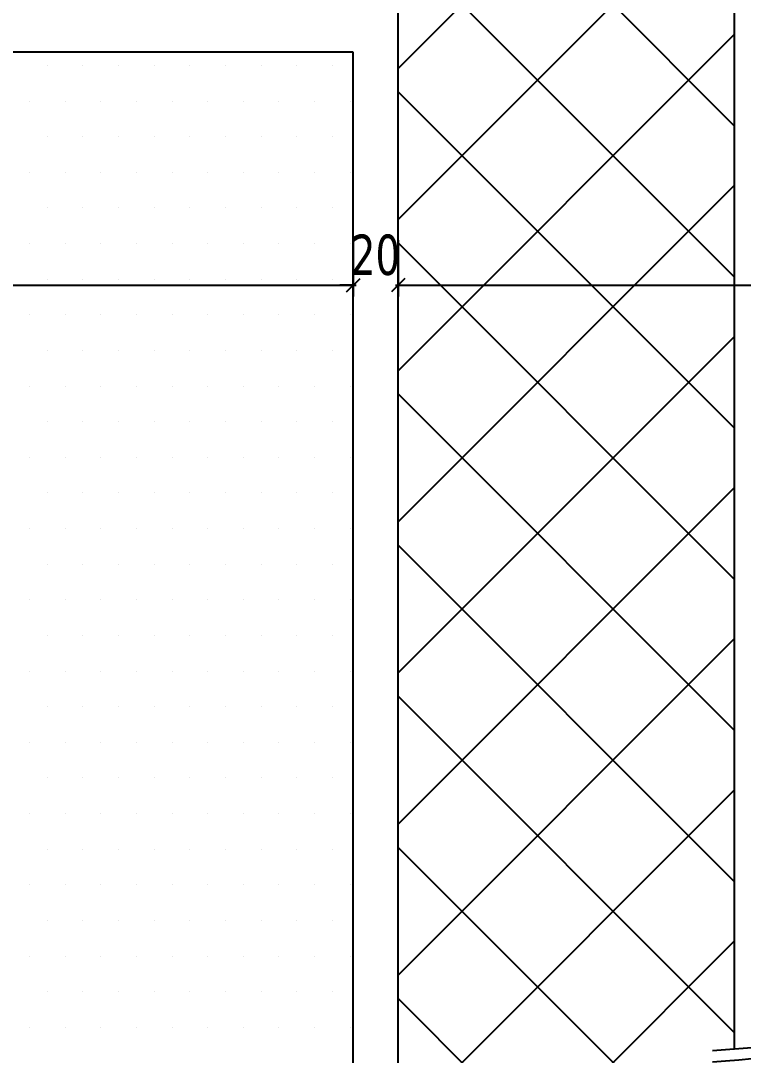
# Model space of a CAD drawing. Header units: millimetres. Extents: x 43168.9 to 43194.6, y -25545.1 to -25543.4.
# Drawn here: x 43179.0512 to 43179.1157, y -25544.0003 to -25543.9081 of the extents above; entities that cross this region are included whole.
import ezdxf

# ---------------------------------------------------------------- set-up
doc = ezdxf.new("R2010")
doc.units = ezdxf.units.MM
doc.header["$LTSCALE"] = 200
for name, color, linetype in [('gor-1_sgh', 232, 'Continuous'), ('gor-2_sgh', 161, 'Continuous'), ('olcuic_sgh', 183, 'Continuous'), ('tarama-zemin_sgh', 197, 'Continuous')]:
    doc.layers.add(name, color=color, linetype=linetype)
doc.styles.add('dim', font='VERDANA.TTF', dxfattribs={"width": 0.7})

msp = doc.modelspace()

# ---------------------------------------------------------------- linework, layer by layer
at = {"color": 0, "linetype": 'ByBlock', "lineweight": -2}
for p, q in [((43179.08027904171, -25543.93228039974), (43179.08147904171, -25543.93108039974)), ((43179.08027904171, -25543.93228039974), (43179.08147904171, -25543.93108039974)), ((43179.08547904171, -25543.93108039974), (43179.0842790417, -25543.93228039974)), ((43179.08547904171, -25543.93108039974), (43179.0842790417, -25543.93228039974))]:
    msp.add_line(p, q, dxfattribs=at)
at = {"layer": 'gor-1_sgh'}
msp.add_line((43179.11487904171, -25543.9997441262), (43179.11487904171, -25543.80391939969), dxfattribs=at)
at = {"layer": 'gor-2_sgh'}
for p, q in [((43179.08487904171, -25544.04591015457), (43179.08487904171, -25543.90691015457)), ((43179.08087904171, -25543.91091015457), (43178.9458790417, -25543.91091015457)), ((43179.08087904171, -25544.04591015457), (43179.08087904171, -25543.91091015457))]:
    msp.add_line(p, q, dxfattribs=at)
for centre in [(43179.09883538369, -25543.79781500511), (43179.09883538369, -25543.79881500511)]:
    msp.add_arc(centre, 0.2025654681940385, 273.9790460808341, 284.6531731295539, dxfattribs=at)
at = {"layer": 'olcuic_sgh'}
for p, q in [((43179.08087904171, -25543.92768039974), (43179.08087904171, -25543.93268039974)), ((43179.08487904171, -25543.92768039974), (43179.08487904171, -25543.93268039974)), ((43179.08487904171, -25543.92768039974), (43179.08487904171, -25543.93268039974)), ((43179.08087904171, -25543.93568039974), (43179.08087904171, -25543.93068039974)), ((43178.81062904171, -25543.93168039974), (43179.0811290417, -25543.93168039974)), ((43179.08087904171, -25543.93168039974), (43179.07967904171, -25543.93168039974)), ((43179.0846290417, -25543.93168039974), (43179.27612959124, -25543.93168039974)), ((43179.08487904171, -25543.93168039974), (43179.08607904171, -25543.93168039974))]:
    msp.add_line(p, q, dxfattribs=at)
at = {"layer": 'tarama-zemin_sgh'}
for p, q in [((43179.11487904171, -25543.93096255673), (43178.98783588467, -25543.80391939969)), ((43179.11487904171, -25543.91749217255), (43179.00130626884, -25543.80391939969)), ((43179.08487904171, -25543.91236135281), (43179.11487904171, -25543.8823613528)), ((43179.08487904171, -25543.92583173699), (43179.11487904171, -25543.89583173699)), ((43179.08487904171, -25543.93930212117), (43179.11487904171, -25543.90930212117)), ((43179.05359999902, -25543.91210000002), (43179.05359999902, -25543.91210000002)), ((43179.05677499903, -25543.91210000002), (43179.05677499903, -25543.91210000002)), ((43179.05994999903, -25543.91210000002), (43179.05994999903, -25543.91210000002)), ((43179.06312499903, -25543.91210000002), (43179.06312499903, -25543.91210000002)), ((43179.06629999902, -25543.91210000002), (43179.06629999902, -25543.91210000002)), ((43179.06947499903, -25543.91210000002), (43179.06947499903, -25543.91210000002)), ((43179.07264999903, -25543.91210000002), (43179.07264999903, -25543.91210000002)), ((43179.07582499902, -25543.91210000002), (43179.07582499902, -25543.91210000002)), ((43179.07899999902, -25543.91210000002), (43179.07899999902, -25543.91210000002)), ((43179.11487904171, -25543.94443294091), (43179.08487904171, -25543.91443294091)), ((43179.05201249903, -25543.91527500002), (43179.05201249903, -25543.91527500002)), ((43179.05518749903, -25543.91527500002), (43179.05518749903, -25543.91527500002)), ((43179.05836249902, -25543.91527500002), (43179.05836249902, -25543.91527500002)), ((43179.06153749902, -25543.91527500002), (43179.06153749902, -25543.91527500002)), ((43179.06471249903, -25543.91527500002), (43179.06471249903, -25543.91527500002)), ((43179.06788749903, -25543.91527500002), (43179.06788749903, -25543.91527500002)), ((43179.07106249902, -25543.91527500002), (43179.07106249902, -25543.91527500002)), ((43179.07423749903, -25543.91527500002), (43179.07423749903, -25543.91527500002)), ((43179.07741249903, -25543.91527500002), (43179.07741249903, -25543.91527500002)), ((43179.08058749903, -25543.91527500002), (43179.08058749903, -25543.91527500002)), ((43179.05359999902, -25543.91845000002), (43179.05359999902, -25543.91845000002)), ((43179.05677499903, -25543.91845000002), (43179.05677499903, -25543.91845000002)), ((43179.05994999903, -25543.91845000002), (43179.05994999903, -25543.91845000002)), ((43179.06312499903, -25543.91845000002), (43179.06312499903, -25543.91845000002)), ((43179.06629999902, -25543.91845000002), (43179.06629999902, -25543.91845000002)), ((43179.06947499903, -25543.91845000002), (43179.06947499903, -25543.91845000002)), ((43179.07264999903, -25543.91845000002), (43179.07264999903, -25543.91845000002)), ((43179.07582499902, -25543.91845000002), (43179.07582499902, -25543.91845000002)), ((43179.07899999902, -25543.91845000002), (43179.07899999902, -25543.91845000002)), ((43179.05201249903, -25543.92162500002), (43179.05201249903, -25543.92162500002)), ((43179.05518749903, -25543.92162500002), (43179.05518749903, -25543.92162500002)), ((43179.05836249902, -25543.92162500002), (43179.05836249902, -25543.92162500002)), ((43179.06153749902, -25543.92162500002), (43179.06153749902, -25543.92162500002)), ((43179.06471249903, -25543.92162500002), (43179.06471249903, -25543.92162500002)), ((43179.06788749903, -25543.92162500002), (43179.06788749903, -25543.92162500002)), ((43179.07106249902, -25543.92162500002), (43179.07106249902, -25543.92162500002)), ((43179.07423749903, -25543.92162500002), (43179.07423749903, -25543.92162500002)), ((43179.07741249903, -25543.92162500002), (43179.07741249903, -25543.92162500002)), ((43179.08058749903, -25543.92162500002), (43179.08058749903, -25543.92162500002)), ((43179.08487904171, -25543.95277250535), (43179.11487904171, -25543.92277250535)), ((43179.05359999902, -25543.92480000002), (43179.05359999902, -25543.92480000002)), ((43179.05677499903, -25543.92480000002), (43179.05677499903, -25543.92480000002)), ((43179.05994999903, -25543.92480000002), (43179.05994999903, -25543.92480000002)), ((43179.06312499903, -25543.92480000002), (43179.06312499903, -25543.92480000002)), ((43179.06629999902, -25543.92480000002), (43179.06629999902, -25543.92480000002)), ((43179.06947499903, -25543.92480000002), (43179.06947499903, -25543.92480000002)), ((43179.07264999903, -25543.92480000002), (43179.07264999903, -25543.92480000002)), ((43179.07582499902, -25543.92480000002), (43179.07582499902, -25543.92480000002)), ((43179.07899999902, -25543.92480000002), (43179.07899999902, -25543.92480000002)), ((43179.05201249903, -25543.92797500002), (43179.05201249903, -25543.92797500002)), ((43179.05518749903, -25543.92797500002), (43179.05518749903, -25543.92797500002)), ((43179.05836249902, -25543.92797500002), (43179.05836249902, -25543.92797500002)), ((43179.06153749902, -25543.92797500002), (43179.06153749902, -25543.92797500002)), ((43179.06471249903, -25543.92797500002), (43179.06471249903, -25543.92797500002)), ((43179.06788749903, -25543.92797500002), (43179.06788749903, -25543.92797500002)), ((43179.07106249902, -25543.92797500002), (43179.07106249902, -25543.92797500002)), ((43179.07423749903, -25543.92797500002), (43179.07423749903, -25543.92797500002)), ((43179.07741249903, -25543.92797500002), (43179.07741249903, -25543.92797500002)), ((43179.08058749903, -25543.92797500002), (43179.08058749903, -25543.92797500002)), ((43179.11487904171, -25543.95790332509), (43179.08487904171, -25543.92790332509)), ((43179.05359999902, -25543.93115000002), (43179.05359999902, -25543.93115000002)), ((43179.05677499903, -25543.93115000002), (43179.05677499903, -25543.93115000002)), ((43179.05994999903, -25543.93115000002), (43179.05994999903, -25543.93115000002)), ((43179.06312499903, -25543.93115000002), (43179.06312499903, -25543.93115000002)), ((43179.06629999902, -25543.93115000002), (43179.06629999902, -25543.93115000002)), ((43179.06947499903, -25543.93115000002), (43179.06947499903, -25543.93115000002)), ((43179.07264999903, -25543.93115000002), (43179.07264999903, -25543.93115000002)), ((43179.07582499902, -25543.93115000002), (43179.07582499902, -25543.93115000002)), ((43179.07899999902, -25543.93115000002), (43179.07899999902, -25543.93115000002)), ((43179.05201249903, -25543.93432500002), (43179.05201249903, -25543.93432500002)), ((43179.05518749903, -25543.93432500002), (43179.05518749903, -25543.93432500002)), ((43179.05836249902, -25543.93432500002), (43179.05836249902, -25543.93432500002)), ((43179.06153749902, -25543.93432500002), (43179.06153749902, -25543.93432500002)), ((43179.06471249903, -25543.93432500002), (43179.06471249903, -25543.93432500002)), ((43179.06788749903, -25543.93432500002), (43179.06788749903, -25543.93432500002)), ((43179.07106249902, -25543.93432500002), (43179.07106249902, -25543.93432500002)), ((43179.07423749903, -25543.93432500002), (43179.07423749903, -25543.93432500002)), ((43179.07741249903, -25543.93432500002), (43179.07741249903, -25543.93432500002)), ((43179.08058749903, -25543.93432500002), (43179.08058749903, -25543.93432500002)), ((43179.08487904171, -25543.96624288953), (43179.11487904171, -25543.93624288953)), ((43179.05359999902, -25543.93750000002), (43179.05359999902, -25543.93750000002)), ((43179.05677499903, -25543.93750000002), (43179.05677499903, -25543.93750000002)), ((43179.05994999903, -25543.93750000002), (43179.05994999903, -25543.93750000002)), ((43179.06312499903, -25543.93750000002), (43179.06312499903, -25543.93750000002)), ((43179.06629999902, -25543.93750000002), (43179.06629999902, -25543.93750000002)), ((43179.06947499903, -25543.93750000002), (43179.06947499903, -25543.93750000002)), ((43179.07264999903, -25543.93750000002), (43179.07264999903, -25543.93750000002)), ((43179.07582499902, -25543.93750000002), (43179.07582499902, -25543.93750000002)), ((43179.07899999902, -25543.93750000002), (43179.07899999902, -25543.93750000002)), ((43179.05201249903, -25543.94067500002), (43179.05201249903, -25543.94067500002)), ((43179.05518749903, -25543.94067500002), (43179.05518749903, -25543.94067500002)), ((43179.05836249902, -25543.94067500002), (43179.05836249902, -25543.94067500002)), ((43179.06153749902, -25543.94067500002), (43179.06153749902, -25543.94067500002)), ((43179.06471249903, -25543.94067500002), (43179.06471249903, -25543.94067500002)), ((43179.06788749903, -25543.94067500002), (43179.06788749903, -25543.94067500002)), ((43179.07106249902, -25543.94067500002), (43179.07106249902, -25543.94067500002)), ((43179.07423749903, -25543.94067500002), (43179.07423749903, -25543.94067500002)), ((43179.07741249903, -25543.94067500002), (43179.07741249903, -25543.94067500002)), ((43179.08058749903, -25543.94067500002), (43179.08058749903, -25543.94067500002)), ((43179.11487904171, -25543.97137370927), (43179.08487904171, -25543.94137370927)), ((43179.05359999902, -25543.94385000002), (43179.05359999902, -25543.94385000002)), ((43179.05677499903, -25543.94385000002), (43179.05677499903, -25543.94385000002)), ((43179.05994999903, -25543.94385000002), (43179.05994999903, -25543.94385000002)), ((43179.06312499903, -25543.94385000002), (43179.06312499903, -25543.94385000002)), ((43179.06629999902, -25543.94385000002), (43179.06629999902, -25543.94385000002)), ((43179.06947499903, -25543.94385000002), (43179.06947499903, -25543.94385000002)), ((43179.07264999903, -25543.94385000002), (43179.07264999903, -25543.94385000002)), ((43179.07582499902, -25543.94385000002), (43179.07582499902, -25543.94385000002)), ((43179.07899999902, -25543.94385000002), (43179.07899999902, -25543.94385000002)), ((43179.05201249903, -25543.94702500002), (43179.05201249903, -25543.94702500002)), ((43179.05518749903, -25543.94702500002), (43179.05518749903, -25543.94702500002)), ((43179.05836249902, -25543.94702500002), (43179.05836249902, -25543.94702500002)), ((43179.06153749902, -25543.94702500002), (43179.06153749902, -25543.94702500002)), ((43179.06471249903, -25543.94702500002), (43179.06471249903, -25543.94702500002)), ((43179.06788749903, -25543.94702500002), (43179.06788749903, -25543.94702500002)), ((43179.07106249902, -25543.94702500002), (43179.07106249902, -25543.94702500002)), ((43179.07423749903, -25543.94702500002), (43179.07423749903, -25543.94702500002)), ((43179.07741249903, -25543.94702500002), (43179.07741249903, -25543.94702500002)), ((43179.08058749903, -25543.94702500002), (43179.08058749903, -25543.94702500002)), ((43179.05359999902, -25543.95020000002), (43179.05359999902, -25543.95020000002)), ((43179.05677499903, -25543.95020000002), (43179.05677499903, -25543.95020000002)), ((43179.05994999903, -25543.95020000002), (43179.05994999903, -25543.95020000002)), ((43179.06312499903, -25543.95020000002), (43179.06312499903, -25543.95020000002)), ((43179.06629999902, -25543.95020000002), (43179.06629999902, -25543.95020000002)), ((43179.06947499903, -25543.95020000002), (43179.06947499903, -25543.95020000002)), ((43179.07264999903, -25543.95020000002), (43179.07264999903, -25543.95020000002)), ((43179.07582499902, -25543.95020000002), (43179.07582499902, -25543.95020000002)), ((43179.07899999902, -25543.95020000002), (43179.07899999902, -25543.95020000002)), ((43179.08487904171, -25543.97971327371), (43179.11487904171, -25543.94971327371)), ((43179.05201249903, -25543.95337500002), (43179.05201249903, -25543.95337500002)), ((43179.05518749903, -25543.95337500002), (43179.05518749903, -25543.95337500002)), ((43179.05836249902, -25543.95337500002), (43179.05836249902, -25543.95337500002)), ((43179.06153749902, -25543.95337500002), (43179.06153749902, -25543.95337500002)), ((43179.06471249903, -25543.95337500002), (43179.06471249903, -25543.95337500002)), ((43179.06788749903, -25543.95337500002), (43179.06788749903, -25543.95337500002)), ((43179.07106249902, -25543.95337500002), (43179.07106249902, -25543.95337500002)), ((43179.07423749903, -25543.95337500002), (43179.07423749903, -25543.95337500002)), ((43179.07741249903, -25543.95337500002), (43179.07741249903, -25543.95337500002)), ((43179.08058749903, -25543.95337500002), (43179.08058749903, -25543.95337500002)), ((43179.11487904171, -25543.98484409345), (43179.08487904171, -25543.95484409345)), ((43179.05359999902, -25543.95655000002), (43179.05359999902, -25543.95655000002)), ((43179.05677499903, -25543.95655000002), (43179.05677499903, -25543.95655000002)), ((43179.05994999903, -25543.95655000002), (43179.05994999903, -25543.95655000002)), ((43179.06312499903, -25543.95655000002), (43179.06312499903, -25543.95655000002)), ((43179.06629999902, -25543.95655000002), (43179.06629999902, -25543.95655000002)), ((43179.06947499903, -25543.95655000002), (43179.06947499903, -25543.95655000002)), ((43179.07264999903, -25543.95655000002), (43179.07264999903, -25543.95655000002)), ((43179.07582499902, -25543.95655000002), (43179.07582499902, -25543.95655000002)), ((43179.07899999902, -25543.95655000002), (43179.07899999902, -25543.95655000002)), ((43179.05201249903, -25543.95972500002), (43179.05201249903, -25543.95972500002)), ((43179.05518749903, -25543.95972500002), (43179.05518749903, -25543.95972500002)), ((43179.05836249902, -25543.95972500002), (43179.05836249902, -25543.95972500002)), ((43179.06153749902, -25543.95972500002), (43179.06153749902, -25543.95972500002)), ((43179.06471249903, -25543.95972500002), (43179.06471249903, -25543.95972500002)), ((43179.06788749903, -25543.95972500002), (43179.06788749903, -25543.95972500002)), ((43179.07106249902, -25543.95972500002), (43179.07106249902, -25543.95972500002)), ((43179.07423749903, -25543.95972500002), (43179.07423749903, -25543.95972500002)), ((43179.07741249903, -25543.95972500002), (43179.07741249903, -25543.95972500002)), ((43179.08058749903, -25543.95972500002), (43179.08058749903, -25543.95972500002)), ((43179.05359999902, -25543.96290000002), (43179.05359999902, -25543.96290000002)), ((43179.05677499903, -25543.96290000002), (43179.05677499903, -25543.96290000002)), ((43179.05994999903, -25543.96290000002), (43179.05994999903, -25543.96290000002)), ((43179.06312499903, -25543.96290000002), (43179.06312499903, -25543.96290000002)), ((43179.06629999902, -25543.96290000002), (43179.06629999902, -25543.96290000002)), ((43179.06947499903, -25543.96290000002), (43179.06947499903, -25543.96290000002)), ((43179.07264999903, -25543.96290000002), (43179.07264999903, -25543.96290000002)), ((43179.07582499902, -25543.96290000002), (43179.07582499902, -25543.96290000002)), ((43179.07899999902, -25543.96290000002), (43179.07899999902, -25543.96290000002)), ((43179.08487904171, -25543.99318365789), (43179.11487904171, -25543.9631836579)), ((43179.05201249903, -25543.96607500002), (43179.05201249903, -25543.96607500002)), ((43179.05518749903, -25543.96607500002), (43179.05518749903, -25543.96607500002)), ((43179.05836249902, -25543.96607500002), (43179.05836249902, -25543.96607500002)), ((43179.06153749902, -25543.96607500002), (43179.06153749902, -25543.96607500002)), ((43179.06471249903, -25543.96607500002), (43179.06471249903, -25543.96607500002)), ((43179.06788749903, -25543.96607500002), (43179.06788749903, -25543.96607500002)), ((43179.07106249902, -25543.96607500002), (43179.07106249902, -25543.96607500002)), ((43179.07423749903, -25543.96607500002), (43179.07423749903, -25543.96607500002)), ((43179.07741249903, -25543.96607500002), (43179.07741249903, -25543.96607500002)), ((43179.08058749903, -25543.96607500002), (43179.08058749903, -25543.96607500002)), ((43179.11487904171, -25543.99831447763), (43179.08487904171, -25543.96831447764)), ((43179.05359999902, -25543.96925000002), (43179.05359999902, -25543.96925000002)), ((43179.05677499903, -25543.96925000002), (43179.05677499903, -25543.96925000002)), ((43179.05994999903, -25543.96925000002), (43179.05994999903, -25543.96925000002)), ((43179.06312499903, -25543.96925000002), (43179.06312499903, -25543.96925000002)), ((43179.06629999902, -25543.96925000002), (43179.06629999902, -25543.96925000002)), ((43179.06947499903, -25543.96925000002), (43179.06947499903, -25543.96925000002)), ((43179.07264999903, -25543.96925000002), (43179.07264999903, -25543.96925000002)), ((43179.07582499902, -25543.96925000002), (43179.07582499902, -25543.96925000002)), ((43179.07899999902, -25543.96925000002), (43179.07899999902, -25543.96925000002)), ((43179.05201249903, -25543.97242500002), (43179.05201249903, -25543.97242500002)), ((43179.05518749903, -25543.97242500002), (43179.05518749903, -25543.97242500002)), ((43179.05836249902, -25543.97242500002), (43179.05836249902, -25543.97242500002)), ((43179.06153749902, -25543.97242500002), (43179.06153749902, -25543.97242500002)), ((43179.06471249903, -25543.97242500002), (43179.06471249903, -25543.97242500002)), ((43179.06788749903, -25543.97242500002), (43179.06788749903, -25543.97242500002)), ((43179.07106249902, -25543.97242500002), (43179.07106249902, -25543.97242500002)), ((43179.07423749903, -25543.97242500002), (43179.07423749903, -25543.97242500002)), ((43179.07741249903, -25543.97242500002), (43179.07741249903, -25543.97242500002)), ((43179.08058749903, -25543.97242500002), (43179.08058749903, -25543.97242500002)), ((43179.05359999902, -25543.97560000002), (43179.05359999902, -25543.97560000002)), ((43179.05677499903, -25543.97560000002), (43179.05677499903, -25543.97560000002)), ((43179.05994999903, -25543.97560000002), (43179.05994999903, -25543.97560000002)), ((43179.06312499903, -25543.97560000002), (43179.06312499903, -25543.97560000002)), ((43179.06629999902, -25543.97560000002), (43179.06629999902, -25543.97560000002)), ((43179.06947499903, -25543.97560000002), (43179.06947499903, -25543.97560000002)), ((43179.07264999903, -25543.97560000002), (43179.07264999903, -25543.97560000002)), ((43179.07582499902, -25543.97560000002), (43179.07582499902, -25543.97560000002)), ((43179.07899999902, -25543.97560000002), (43179.07899999902, -25543.97560000002)), ((43179.08487904171, -25544.00665404208), (43179.11487904171, -25543.97665404208)), ((43179.05201249903, -25543.97877500002), (43179.05201249903, -25543.97877500002)), ((43179.05518749903, -25543.97877500002), (43179.05518749903, -25543.97877500002)), ((43179.05836249902, -25543.97877500002), (43179.05836249902, -25543.97877500002)), ((43179.06153749902, -25543.97877500002), (43179.06153749902, -25543.97877500002)), ((43179.06471249903, -25543.97877500002), (43179.06471249903, -25543.97877500002)), ((43179.06788749903, -25543.97877500002), (43179.06788749903, -25543.97877500002)), ((43179.07106249902, -25543.97877500002), (43179.07106249902, -25543.97877500002)), ((43179.07423749903, -25543.97877500002), (43179.07423749903, -25543.97877500002)), ((43179.07741249903, -25543.97877500002), (43179.07741249903, -25543.97877500002)), ((43179.08058749903, -25543.97877500002), (43179.08058749903, -25543.97877500002)), ((43179.05359999902, -25543.98195000002), (43179.05359999902, -25543.98195000002)), ((43179.05677499903, -25543.98195000002), (43179.05677499903, -25543.98195000002)), ((43179.05994999903, -25543.98195000002), (43179.05994999903, -25543.98195000002)), ((43179.06312499903, -25543.98195000002), (43179.06312499903, -25543.98195000002)), ((43179.06629999902, -25543.98195000002), (43179.06629999902, -25543.98195000002)), ((43179.06947499903, -25543.98195000002), (43179.06947499903, -25543.98195000002)), ((43179.07264999903, -25543.98195000002), (43179.07264999903, -25543.98195000002)), ((43179.07582499902, -25543.98195000002), (43179.07582499902, -25543.98195000002)), ((43179.07899999902, -25543.98195000002), (43179.07899999902, -25543.98195000002)), ((43179.11487904171, -25544.01178486182), (43179.08487904171, -25543.98178486181)), ((43179.05201249903, -25543.98512500002), (43179.05201249903, -25543.98512500002)), ((43179.05518749903, -25543.98512500002), (43179.05518749903, -25543.98512500002)), ((43179.05836249902, -25543.98512500002), (43179.05836249902, -25543.98512500002)), ((43179.06153749902, -25543.98512500002), (43179.06153749902, -25543.98512500002)), ((43179.06471249903, -25543.98512500002), (43179.06471249903, -25543.98512500002)), ((43179.06788749903, -25543.98512500002), (43179.06788749903, -25543.98512500002)), ((43179.07106249902, -25543.98512500002), (43179.07106249902, -25543.98512500002)), ((43179.07423749903, -25543.98512500002), (43179.07423749903, -25543.98512500002)), ((43179.07741249903, -25543.98512500002), (43179.07741249903, -25543.98512500002)), ((43179.08058749903, -25543.98512500002), (43179.08058749903, -25543.98512500002)), ((43179.05359999902, -25543.98830000002), (43179.05359999902, -25543.98830000002)), ((43179.05677499903, -25543.98830000002), (43179.05677499903, -25543.98830000002)), ((43179.05994999903, -25543.98830000002), (43179.05994999903, -25543.98830000002)), ((43179.06312499903, -25543.98830000002), (43179.06312499903, -25543.98830000002)), ((43179.06629999902, -25543.98830000002), (43179.06629999902, -25543.98830000002)), ((43179.06947499903, -25543.98830000002), (43179.06947499903, -25543.98830000002)), ((43179.07264999903, -25543.98830000002), (43179.07264999903, -25543.98830000002)), ((43179.07582499902, -25543.98830000002), (43179.07582499902, -25543.98830000002)), ((43179.07899999902, -25543.98830000002), (43179.07899999902, -25543.98830000002)), ((43179.08487904171, -25544.02012442626), (43179.11487904171, -25543.99012442626)), ((43179.05201249903, -25543.99147500002), (43179.05201249903, -25543.99147500002)), ((43179.05518749903, -25543.99147500002), (43179.05518749903, -25543.99147500002)), ((43179.05836249902, -25543.99147500002), (43179.05836249902, -25543.99147500002)), ((43179.06153749902, -25543.99147500002), (43179.06153749902, -25543.99147500002)), ((43179.06471249903, -25543.99147500002), (43179.06471249903, -25543.99147500002)), ((43179.06788749903, -25543.99147500002), (43179.06788749903, -25543.99147500002)), ((43179.07106249902, -25543.99147500002), (43179.07106249902, -25543.99147500002)), ((43179.07423749903, -25543.99147500002), (43179.07423749903, -25543.99147500002)), ((43179.07741249903, -25543.99147500002), (43179.07741249903, -25543.99147500002)), ((43179.08058749903, -25543.99147500002), (43179.08058749903, -25543.99147500002)), ((43179.05359999902, -25543.99465000002), (43179.05359999902, -25543.99465000002)), ((43179.05677499903, -25543.99465000002), (43179.05677499903, -25543.99465000002)), ((43179.05994999903, -25543.99465000002), (43179.05994999903, -25543.99465000002)), ((43179.06312499903, -25543.99465000002), (43179.06312499903, -25543.99465000002)), ((43179.06629999902, -25543.99465000002), (43179.06629999902, -25543.99465000002)), ((43179.06947499903, -25543.99465000002), (43179.06947499903, -25543.99465000002)), ((43179.07264999903, -25543.99465000002), (43179.07264999903, -25543.99465000002)), ((43179.07582499902, -25543.99465000002), (43179.07582499902, -25543.99465000002)), ((43179.07899999902, -25543.99465000002), (43179.07899999902, -25543.99465000002)), ((43179.11487904171, -25544.025255246), (43179.08487904171, -25543.995255246)), ((43179.05201249903, -25543.99782500002), (43179.05201249903, -25543.99782500002)), ((43179.05518749903, -25543.99782500002), (43179.05518749903, -25543.99782500002)), ((43179.05836249902, -25543.99782500002), (43179.05836249902, -25543.99782500002)), ((43179.06153749902, -25543.99782500002), (43179.06153749902, -25543.99782500002)), ((43179.06471249903, -25543.99782500002), (43179.06471249903, -25543.99782500002)), ((43179.06788749903, -25543.99782500002), (43179.06788749903, -25543.99782500002)), ((43179.07106249902, -25543.99782500002), (43179.07106249902, -25543.99782500002)), ((43179.07423749903, -25543.99782500002), (43179.07423749903, -25543.99782500002)), ((43179.07741249903, -25543.99782500002), (43179.07741249903, -25543.99782500002)), ((43179.08058749903, -25543.99782500002), (43179.08058749903, -25543.99782500002))]:
    msp.add_line(p, q, dxfattribs=at)

# ---------------------------------------------------------------- texts
at = {"layer": 'olcuic_sgh', "color": 2, "style": 'dim', "width": 0.7}
msp.add_text('20', height=0.0036, dxfattribs=at).set_placement((43179.08065352122, -25543.93076797529))

doc.saveas('drawing.dxf')
